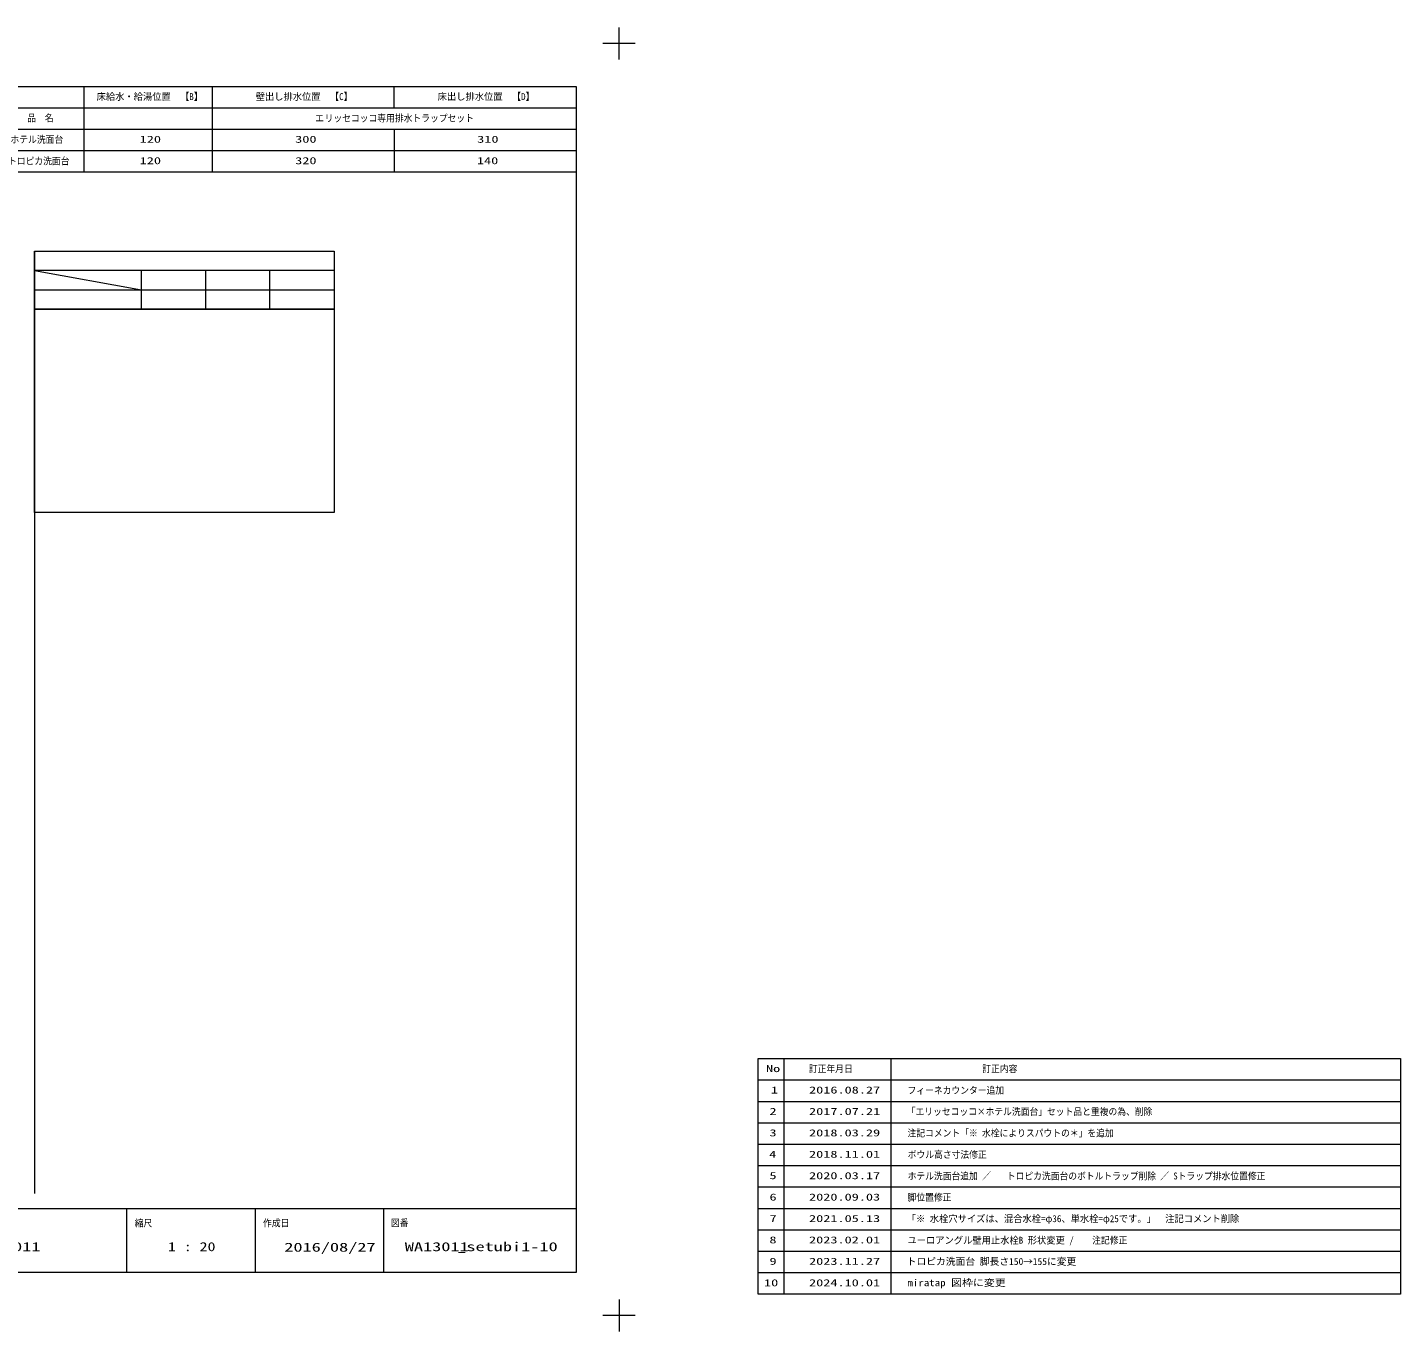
# Model space of a CAD drawing. Units: millimetres, scale not verified. Extents: x -6062 to 6062, y -3045 to 3045.
# Drawn here: x -350 to 6062, y -3045 to 3045 of the extents above; entities that cross this region are included whole.
import ezdxf
from ezdxf.enums import TextEntityAlignment as Align

# ---------------------------------------------------------------- set-up
doc = ezdxf.new("R2010")
doc.units = ezdxf.units.MM
doc.header["$LTSCALE"] = 20
doc.layers.add('0-0_1図面枠', color=7, linetype='Continuous', lineweight=9)
doc.styles.add('ＭＳ ゴシック', font='')
doc.styles.get('ＭＳ ゴシック').set_extended_font_data('MS Gothic')

# ---------------------------------------------------------------- blocks, each defined once
blk = doc.blocks.new('グループ')
at = {"layer": '0-0_1図面枠'}
for p, q in [((-84000, 57900), (-84000, 60900)), ((84000, 57900), (84000, 60900)), ((-85500, 59400), (-82500, 59400)), ((85500, 59400), (82500, 59400)), ((-84000, -57900), (-84000, -60900)), ((84000, -57900), (84000, -60900)), ((-85500, -59400), (-82500, -59400)), ((85500, -59400), (82500, -59400))]:
    blk.add_line(p, q, dxfattribs=at)
blk = doc.blocks.new('グループ-1')
at = {"layer": '0-0_1図面枠'}
for p, q in [((99400, -35400), (99400, -57400)), ((109400, -35400), (109400, -57400)), ((97000, -37400), (157000, -37400)), ((97000, -39400), (157000, -39400)), ((97000, -41400), (157000, -41400)), ((97000, -43400), (157000, -43400)), ((97000, -45400), (157000, -45400)), ((97000, -47400), (157000, -47400)), ((97000, -49400), (157000, -49400)), ((97000, -51400), (157000, -51400)), ((97000, -53400), (157000, -53400)), ((97000, -55400), (157000, -55400))]:
    blk.add_line(p, q, dxfattribs=at)
blk.add_lwpolyline([(97000, -35400), (157000, -35400), (157000, -57400), (97000, -57400)], close=True, dxfattribs=at)
blk = doc.blocks.new('グループ-2')
at = {"layer": '0-0_1図面枠'}
for p, q in [((-80000, -49400), (80000, -49400)), ((-43000, -49400), (-43000, -55400)), ((22000, -49400), (22000, -55400)), ((38000, -49400), (38000, -55400)), ((50000, -49400), (50000, -55400)), ((62000, -49400), (62000, -55400))]:
    blk.add_line(p, q, dxfattribs=at)
blk.add_lwpolyline([(-80000, 55400), (80000, 55400), (80000, -55400), (-80000, -55400)], close=True, dxfattribs=at)
blk = doc.blocks.new('図面枠')
at = {"layer": '0-0_1図面枠'}
for name in ['グループ', 'グループ-2', 'グループ-1']:
    blk.add_blockref(name, (0, 0), dxfattribs=at)
at = {"layer": '0-0_1図面枠', "style": 'ＭＳ ゴシック'}
for s, height, width, p in [('No', 650.9, 1.5, (97731, -36863.4)), ('訂正年月日', 650.9, 0.9, (101734.4, -36876.6)), ('訂正内容', 650.9, 0.9, (117934.4, -36878.7)), ('1', 650.9, 1.5, (98186.7, -38865.1)), ('2', 650.9, 1.5, (98052.1, -40863.4)), ('3', 650.9, 1.5, (98052.1, -42863.4)), ('4', 650.9, 1.5, (98032.5, -44863.4)), ('5', 650.9, 1.5, (98052.1, -46863.4)), ('6', 650.9, 1.5, (98056.2, -48863.4)), ('縮尺', 650.9, 0.9, (38765.5, -51291.3)), ('作成日', 650.9, 0.9, (50749.9, -51287.2)), ('図番', 650.9, 0.9, (62699.9, -51268.3)), ('7', 650.9, 1.5, (98063.6, -50863.4)), ('1 : 20', 836.9, 1.3, (41866.9, -53644.8)), ('8', 650.9, 1.5, (98048.1, -52863.4)), ('9', 650.9, 1.5, (98056.2, -54863.4)), ('10', 650.9, 1.5, (97544.7, -56865.1))]:
    blk.add_text(s, height=height, dxfattribs=dict(at, width=width)).set_placement(p, align=Align.BOTTOM_LEFT)
blk = doc.blocks.new('グループ-4')
at = {"layer": '0-0_1図面枠'}
for p, q in [((34000, 55400), (34000, 47400)), ((46000, 55400), (46000, 47400)), ((63000, 53400), (63000, 55400)), ((26000, 53400), (80000, 53400)), ((26000, 51400), (80000, 51400)), ((63000, 51400), (63000, 47400)), ((26000, 49400), (80000, 49400))]:
    blk.add_line(p, q, dxfattribs=at)
blk.add_lwpolyline([(26000, 55400), (80000, 55400), (80000, 47400), (26000, 47400)], close=True, dxfattribs=at)
blk = doc.blocks.new('グループ-5')
at = {"layer": '0-0_1図面枠'}
blk.add_blockref('グループ-4', (0, 0), dxfattribs=at)
at = {"layer": '0-0_1図面枠', "style": 'ＭＳ ゴシック'}
for s, width, p in [('床給水・給湯位置\u3000【B】', 0.95, (35206.1, 53923.4)), ('壁出し排水位置\u3000【C】', 0.95, (50061.7, 53923.4)), ('床出し排水位置\u3000【D】', 0.95, (67061.7, 53925.4)), ('品\u3000名', 0.9, (28720.4, 51921.3)), ('ホテル洗面台', 0.9, (27161, 49917.3)), ('トロピカ洗面台', 0.9, (26928.2, 47905.8))]:
    blk.add_text(s, height=650.9, dxfattribs=dict(at, width=width)).set_placement(p, align=Align.BOTTOM_LEFT)

msp = doc.modelspace()

# ---------------------------------------------------------------- linework, layer by layer
at = {"layer": '0-0_1図面枠'}
for p, q in [((-317.5, 2000), (-317.5, -2400)), ((1082.5, 1910), (-317.5, 1910)), ((-317.5, 1910), (182.5, 1820)), ((182.5, 1730), (182.5, 1910)), ((482.5, 1730), (482.5, 1910)), ((782.5, 1730), (782.5, 1910)), ((-317.5, 1820), (1082.5, 1820))]:
    msp.add_line(p, q, dxfattribs=at)
for points in [[(-317.5, 2000), (1082.5, 2000), (1082.5, 1730), (-317.5, 1730)], [(-317.5, 1730), (1082.5, 1730), (1082.5, 780), (-317.5, 780)]]:
    msp.add_lwpolyline(points, close=True, dxfattribs=at)

# ---------------------------------------------------------------- block references
at = {"layer": '0-0_1図面枠', "xscale": 0.05, "yscale": 0.05}
for name in ['図面枠', 'グループ-5']:
    msp.add_blockref(name, (-1787.5, 0), dxfattribs=at)

# ---------------------------------------------------------------- texts
at = {"layer": '0-0_1図面枠', "style": 'ＭＳ ゴシック'}
for s, height, width, p in [('エ', 32.55, 0.9, (993.66, 2595.31)), ('リッセコッコ専用排水トラップセット', 32.55, 0.9, (1037.67, 2595.31)), ('120', 32.55, 1.5, (173.89, 2496.74)), ('300', 32.55, 1.5, (900.22, 2496.74)), ('310', 32.55, 1.5, (1750.22, 2496.74)), ('120', 32.55, 1.5, (173.89, 2396.74)), ('320', 32.55, 1.5, (900.22, 2396.74)), ('140', 32.55, 1.5, (1748.89, 2396.74)), ('2016.08.27', 32.55, 1.5, (3300, -1943.26)), ('フィーネカウンター追加', 32.55, 0.9, (3760, -1944.41)), ('2017.07.21', 32.58, 1.5, (3299.99, -2043.28)), ('「エリッセコッコ×ホテル洗面台」セット品と重複の為、削除', 32.55, 0.9, (3756.34, -2043.85)), ('2018.03.29', 32.55, 1.5, (3300, -2143.26)), ('注記コメント「※ 水栓によりスパウトの＊」を追加', 32.55, 0.9, (3759.79, -2144.22)), ('2018.11.01', 32.55, 1.5, (3300, -2243.26)), ('ボウル高さ寸法修正', 32.55, 0.9, (3760.77, -2244.51)), ('2020.03.17', 32.55, 1.5, (3300, -2343.26)), ('ホテル洗面台追加 ／', 32.55, 0.9, (3760.4, -2344.69)), ('トロピカ洗面台のボトルトラップ削除 ／ Sトラップ排水位置修正', 32.55, 0.9, (4223.59, -2344.69)), ('2020.09.03', 32.55, 1.5, (3300, -2443.26)), ('脚位置修正', 32.55, 0.9, (3760.2, -2444.22)), ('「※ 水栓穴サイズは、混合水栓=φ36、単水栓=φ25です。」\u3000注記コメント削除', 32.55, 0.95, (3756.34, -2544.03)), ('2021.05.13', 32.55, 1.5, (3300, -2543.26)), ('WA13011', 41.79, 1.5, (-587.98, -2682.24)), ('2016/08/27', 41.79, 1.5, (849.28, -2684.72)), ('WA13011', 41.79, 1.5, (1412.02, -2682.24)), ('_setubi1-10', 41.79, 1.5, (1657.05, -2682.24)), ('2023.02.01', 32.55, 1.5, (3300, -2643.26)), ('ユーロアングル壁用止水栓B 形状変更 /', 32.55, 0.95, (3759.79, -2644.71)), ('注記修正', 32.55, 0.9, (4622.4, -2644.71)), ('2023.11.27', 32.55, 1.5, (3300, -2743.26)), ('2024.10.01', 32.55, 1.5, (3300, -2843.26)), ('miratap 図枠に変更', 32.55, 1.15, (3759.62, -2842.97))]:
    msp.add_text(s, height=height, dxfattribs=dict(at, width=width)).set_placement(p, align=Align.BOTTOM_LEFT)
msp.add_text('トロピカ洗面台 脚長さ150→155に変更', height=32.55, dxfattribs=at).set_placement((3756.34, -2743.85), align=Align.BOTTOM_LEFT)

doc.saveas('drawing.dxf')
